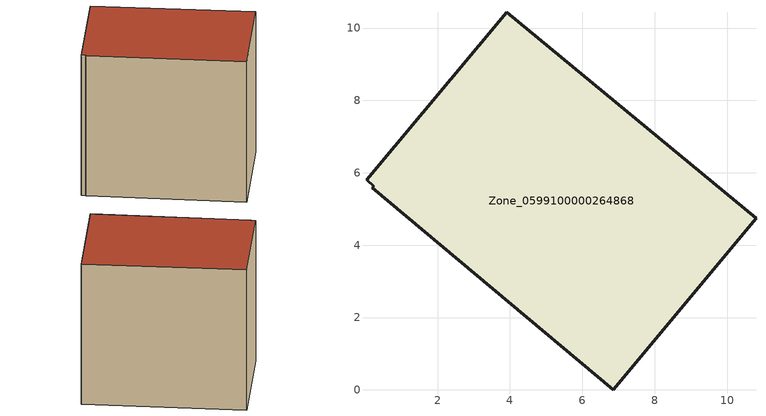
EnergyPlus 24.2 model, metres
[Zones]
Zone_0599100000264868
 floor ground (C_G): 0.04,5.8 3.91,10.44 10.8,4.74 6.85,0 0.2,5.59 0.23,5.63 z0
 wall outside (C_F): 10.8,4.74 3.91,10.44 0.04,5.8 0.23,5.63 0.2,5.59 6.85,0 10.8,4.74 z0:8.4
 roof outside (C_R): 3.91,10.44 0.04,5.8 0.23,5.63 0.2,5.59 6.85,0 10.8,4.74 z8.4
[BUILDING]
Pand.0599100000264868: North Axis=0; Terrain=City; Loads Convergence Tolerance Value=0.04; Temperature Convergence Tolerance Value=0.4; Solar Distribution=FullExterior; Maximum Number of Warmup Days=25; Minimum Number of Warmup Days=1
[Site:Location]
Rotterdam.The.Hague.AP_ZH_NLD Design_Conditions: Latitude=51.96; Longitude=4.45; Time Zone=1; Elevation=-4.5
[SITE:GROUNDTEMPERATURE:BUILDINGSURFACE]
18, 18, 18, 18, 18, 18, 18, 18, 18, 18, 18, 18
[MATERIAL] Thermal Absorptance=0.9; Solar Absorptance=0.7; Visible Absorptance=0.7
Name | Roughness | Thickness | Conductivity | Density | Specific Heat
G.TI.1946-1964 | MediumSmooth | 0.15 | 1 | 540 | 1210
F.TI.1946-1964 | Rough | 0.3 | 0.857143 | 1920 | 840
R.TI.1946-1964 | MediumRough | 0.2 | 0.277778 | 1500 | 1000
[CONSTRUCTION]
C_G: G.TI.1946-1964
C_F: F.TI.1946-1964
C_R: R.TI.1946-1964
[ZONE]
Zone_0599100000264868: Type=1; Multiplier=1; Ceiling Height=Autocalculate; Volume=Autocalculate; Floor Area=autocalculate; Part of Total Floor Area=Yes
[ZONEINFILTRATION:DESIGNFLOWRATE]
Infil_Zone_0599100000264868: Zone or ZoneList or Space or SpaceList=Zone_0599100000264868; Schedule=AlwaysOn; Design Flow Rate Calculation Method=Flow/Area; Flow Rate per Floor Area=0.003; Constant Term Coefficient=1; Temperature Term Coefficient=0; Velocity Term Coefficient=0; Velocity Squared Term Coefficient=0
[HVACTEMPLATE:ZONE:IDEALLOADSAIRSYSTEM]
Zone_0599100000264868: Maximum Heating Supply Air Temperature=50; Minimum Cooling Supply Air Temperature=13; Maximum Heating Supply Air Humidity Ratio=0.0156; Minimum Cooling Supply Air Humidity Ratio=0.0077; Heating Limit=NoLimit; Cooling Limit=NoLimit; Dehumidification Control Type=ConstantSensibleHeatRatio; Cooling Sensible Heat Ratio=0.7; Dehumidification Setpoint=60; Humidification Control Type=None; Humidification Setpoint=30; Outdoor Air Method=None; Outdoor Air Flow Rate per Person=0.00944; Outdoor Air Flow Rate per Zone Floor Area=0; Outdoor Air Flow Rate per Zone=0; Demand Controlled Ventilation Type=None; Outdoor Air Economizer Type=NoEconomizer; Heat Recovery Type=None; Sensible Heat Recovery Effectiveness=0.7; Latent Heat Recovery Effectiveness=0.65
[ZONECONTROL:THERMOSTAT]
ThermostatControl_Zone_0599100000264868: Zone or ZoneList=Zone_0599100000264868; Control Type Schedule=DualSetpointControlType; Control 1=Thermostat_Zone_0599100000264868; Temperature Difference Between Cutout And Setpoint=0
[THERMOSTATSETPOINT:DUALSETPOINT]
Thermostat_Zone_0599100000264868: Heating Setpoint Temperature Schedule=HeatingSetpoint_Zone_0599100000264868; Cooling Setpoint Temperature Schedule=CoolingSetpoint_Zone_0599100000264868
[SCHEDULE:COMPACT]
HeatingSetpoint_Zone_0599100000264868: Through: 12/31, For: AllDays, Until: 24:00, 21
CoolingSetpoint_Zone_0599100000264868: Through: 12/31, For: AllDays, Until: 24:00, 24
DualSetpointControlType: Through: 12/31, For: AllDays, Until: 24:00, 4
AlwaysOn: Through: 12/31, For: AllDays, Until: 24:00, 1
